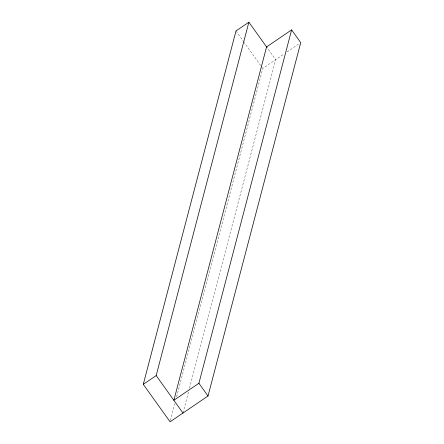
<?xml version="1.0" encoding="UTF-8"?>
<svg xmlns="http://www.w3.org/2000/svg" width="444" height="444" viewBox="0 0 444 444"><rect width="100%" height="100%" fill="white"/><g stroke="black" fill="none" stroke-linecap="round" stroke-linejoin="round"><path stroke-width="0.33" stroke-dasharray="2.22 1.67" d="M170.429 420.457L174.825 403.696M176.584 396.992L262.787 68.42L284.221 53.846M182.978 413.031L188.606 391.575M189.488 388.223L275.685 59.651L266.572 46.909M287.068 51.915L299.583 43.401M235.986 30.969L243.184 41.031M243.584 41.592L260.783 65.629M261.183 66.184L262.787 68.42"/><path stroke-width="0.67" d="M291.614 29.887L198.906 383.266L173.865 400.288L266.572 46.909L291.614 29.887L300.721 42.63L208.014 396.009L170.08 421.8L143.279 384.349L235.986 30.969L248.884 22.2L266.883 47.353M143.279 384.349L156.177 375.58L248.884 22.2M198.906 383.266L208.014 396.009M156.177 375.58L182.978 413.031"/></g></svg>
